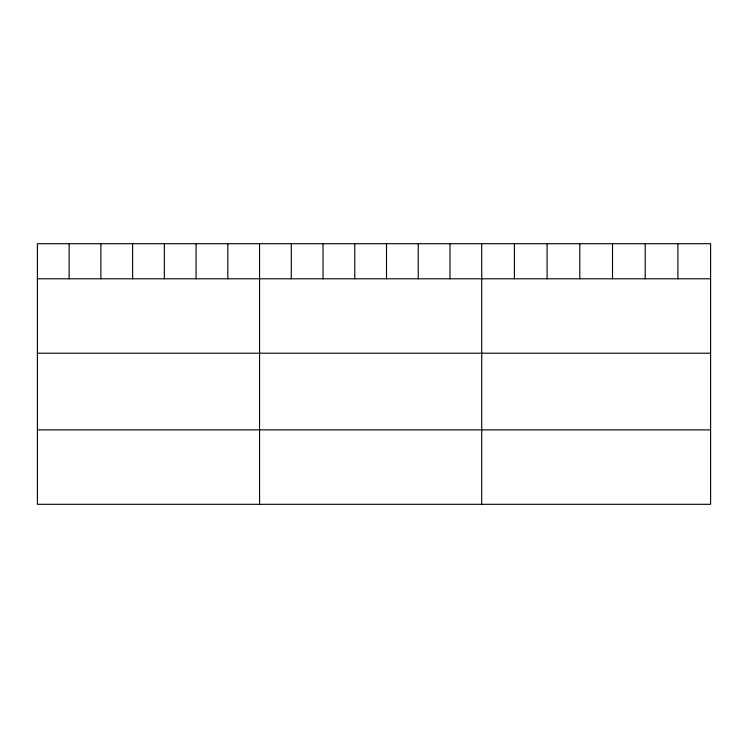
<?xml version="1.0" encoding="UTF-8"?>
<svg xmlns="http://www.w3.org/2000/svg" width="748" height="748" viewBox="0 0 748 748"><rect width="100%" height="100%" fill="white"/><g stroke="black" fill="none" stroke-linecap="round" stroke-linejoin="round"><path stroke-width="1.12" d="M710.6 278.789L710.6 504.302L37.4 504.302L37.4 243.698L710.6 243.698L710.6 278.789L37.4 278.789M37.4 353.206L710.6 353.206M37.4 429.885L710.6 429.885M677.903 243.698L677.903 278.789M645.206 243.698L645.206 278.789M612.509 243.698L612.509 278.789M579.803 243.698L579.803 278.789M547.106 243.698L547.106 278.789M514.409 243.698L514.409 278.789M481.712 243.698L481.712 504.302M449.978 243.698L449.978 278.789M418.235 243.698L418.235 278.789M386.501 243.698L386.501 278.789M354.767 243.698L354.767 278.789M323.033 243.698L323.033 278.789M291.29 243.698L291.29 278.789M259.556 243.698L259.556 504.302M227.822 243.698L227.822 278.789M196.079 243.698L196.079 278.789M164.345 243.698L164.345 278.789M132.611 243.698L132.611 278.789M100.877 243.698L100.877 278.789M69.134 243.698L69.134 278.789"/></g></svg>
